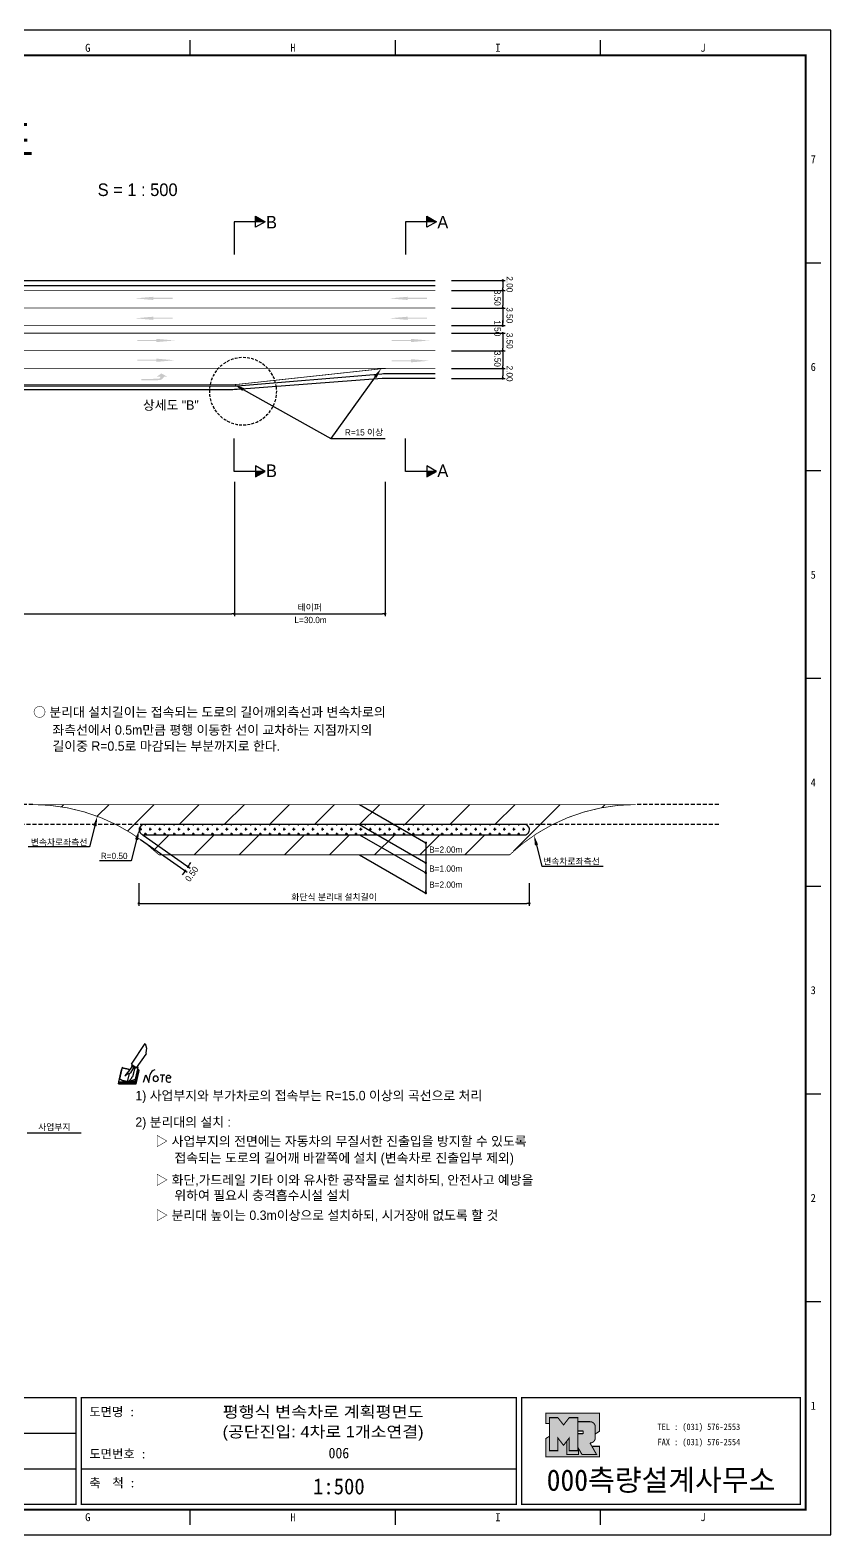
# Model space of a CAD drawing. Header units: millimetres. Extents: x 462 to 886, y -8 to 291.
# Drawn here: x 726.3 to 885.7, y -8.2 to 291.2 of the extents above; entities that cross this region are included whole.
import ezdxf
from ezdxf.enums import TextEntityAlignment as Align

# ---------------------------------------------------------------- set-up
doc = ezdxf.new("R2010")
doc.units = ezdxf.units.MM
doc.header["$LTSCALE"] = 0.25
doc.linetypes.add('HIDDEN', pattern=[9.525, 6.35, -3.175])
for name, color, linetype in [('CC-GSTR-0004', 4, 'Continuous'), ('CM-LANE-0030', 30, 'Continuous'), ('CZ-DIMT-0002', 7, 'Continuous'), ('CZ-LIN1-0007', 7, 'Continuous'), ('CZ-LIN2-0003', 3, 'Continuous'), ('CZ-LINE-0001', 7, 'Continuous'), ('CZ-TEXT-BOX0', 7, 'Continuous'), ('TITLE', 7, 'Continuous')]:
    doc.layers.add(name, color=color, linetype=linetype)
doc.styles.add('돋움', font='')
doc.styles.add('돋음체', font='')
doc.styles.get('돋움').set_extended_font_data('Dotum')
doc.styles.get('돋음체').set_extended_font_data('DotumChe')

# ---------------------------------------------------------------- blocks, each defined once
blk = doc.blocks.new('note')
for p, q in [((0.85, 3.5), (3.53, 7.57)), ((3.53, 7.57), (3.8, 6.64)), ((3.8, 6.64), (3.69, 5.72)), ((1, 3.1), (0.75, 2.77)), ((0.85, 3.5), (1.8, 2.79)), ((1, 3.4), (0.85, 3.21)), ((0.85, 3.21), (1.52, 2.71)), ((1.8, 2.79), (3.74, 5.46)), ((3.69, 5.72), (3.74, 5.46)), ((-1.24, 2.36), (-1.77, 0)), ((-1.77, 0), (1.77, 0)), ((-1.77, 0), (-1.77, -0.3)), ((-1.53, 0.52), (-1.55, 0.54)), ((-1.01, 2.9), (-1.53, 0.52)), ((-1.48, 0.48), (-1.53, 0.52)), ((-1.43, 0.44), (-1.48, 0.48)), ((-1.38, 0.41), (-1.43, 0.44)), ((-1.33, 0.4), (-1.38, 0.41)), ((-1.27, 0.37), (-1.33, 0.4)), ((-1.22, 0.35), (-1.27, 0.37)), ((-1.13, 2.36), (-1.24, 2.36)), ((-1.17, 0.33), (-1.22, 0.35)), ((-1.12, 0.32), (-1.17, 0.33)), ((-1.02, 0.25), (-1.12, 0.32)), ((-0.97, 0.22), (-1.02, 0.25)), ((-1, 2.9), (-1.01, 2.9)), ((-0.98, 2.85), (-1, 2.9)), ((-0.95, 2.8), (-0.98, 2.85)), ((-0.93, 0.21), (-0.97, 0.22)), ((-0.9, 2.75), (-0.95, 2.8)), ((-0.88, 0.19), (-0.93, 0.21)), ((-0.85, 2.72), (-0.9, 2.75)), ((-0.8, 0.18), (-0.88, 0.19)), ((-0.79, 2.69), (-0.85, 2.72)), ((-0.75, 0.17), (-0.8, 0.18)), ((-0.74, 2.68), (-0.79, 2.69)), ((-0.7, 0.16), (-0.75, 0.17)), ((-0.69, 2.65), (-0.74, 2.68)), ((-0.64, 0.15), (-0.7, 0.16)), ((-0.64, 2.65), (-0.69, 2.65)), ((-0.59, 2.63), (-0.64, 2.65)), ((-0.58, 0.14), (-0.64, 0.15)), ((-0.54, 2.62), (-0.59, 2.63)), ((-0.53, 0.13), (-0.58, 0.14)), ((-0.48, 2.61), (-0.54, 2.62)), ((-0.48, 0.12), (-0.53, 0.13)), ((-0.43, 2.61), (-0.48, 2.61)), ((-0.43, 0.11), (-0.48, 0.12)), ((0.75, 2.77), (-0.46, 1.16)), ((0.37, 2.24), (-0.46, 1.16)), ((-0.46, 1.16), (-0.08, 1.47)), ((-0.38, 2.59), (-0.43, 2.61)), ((-0.38, 0.08), (-0.43, 0.11)), ((-0.33, 2.59), (-0.38, 2.59)), ((-0.29, 0.06), (-0.38, 0.08)), ((-0.27, 2.58), (-0.33, 2.59)), ((-0.23, 0.05), (-0.29, 0.06)), ((-0.22, 2.57), (-0.27, 2.58)), ((-0.16, 0.04), (-0.23, 0.05)), ((-0.17, 2.56), (-0.22, 2.57)), ((-0.12, 2.55), (-0.17, 2.56)), ((-0.11, 0.03), (-0.16, 0.04)), ((-0.07, 2.53), (-0.12, 2.55)), ((-0.04, 0.02), (-0.11, 0.03)), ((-0.08, 1.47), (0.72, 1.75)), ((-0.01, 2.51), (-0.07, 2.53)), ((-0.05, -0.3), (-0.05, 0)), ((0, 0), (-0.04, 0.02)), ((0.04, 2.5), (-0.01, 2.51)), ((0.37, 1.63), (0, 0)), ((0, 0), (1.6, 0.53)), ((0, 0), (1.65, 0.18)), ((0, 0.01), (0.06, 0.04)), ((0, -0.3), (0, 0)), ((0.09, 2.48), (0.04, 2.5)), ((0.05, -0.3), (0.05, 0)), ((0.06, 0.04), (0.11, 0.07)), ((0.14, 2.48), (0.09, 2.48)), ((0.11, 0.07), (0.16, 0.09)), ((0.2, 2.47), (0.14, 2.48)), ((0.16, 0.09), (0.21, 0.12)), ((0.26, 2.43), (0.18, 2.46)), ((0.21, 0.12), (0.27, 0.14)), ((0.34, 2.4), (0.26, 2.43)), ((0.27, 0.14), (0.36, 0.19)), ((0.45, 2.37), (0.34, 2.4)), ((0.36, 0.19), (0.41, 0.22)), ((0.41, 0.22), (0.46, 0.27)), ((0.46, 0.27), (0.51, 0.3)), ((0.51, 0.3), (0.56, 0.34)), ((0.56, 0.34), (0.6, 0.4)), ((0.6, 0.4), (0.64, 0.45)), ((0.64, 0.45), (0.67, 0.51)), ((0.67, 0.51), (0.74, 0.58)), ((0.72, 1.75), (1.16, 2.53)), ((0.74, 0.58), (0.79, 0.63)), ((0.79, 0.63), (0.83, 0.68)), ((0.83, 0.68), (0.86, 0.73)), ((0.86, 0.73), (0.89, 0.79)), ((0.89, 0.84), (0.92, 0.89)), ((0.89, 0.79), (0.89, 0.84)), ((0.92, 0.89), (0.96, 0.95)), ((0.96, 0.95), (1.01, 0.97)), ((1.47, 2.74), (1.01, 0.97)), ((1.16, 2.53), (1.37, 2.82)), ((2.13, 2.84), (1.44, 2.63)), ((1.52, 2.71), (1.66, 2.9)), ((1.6, 0.53), (2.13, 2.84)), ((1.65, 0.18), (2.19, 2.48)), ((1.77, 0), (2.3, 2.36)), ((1.77, -0.3), (2.3, 2.07)), ((1.77, -0.38), (2.3, 1.99)), ((1.77, -0.44), (2.3, 1.93)), ((1.77, 0), (1.77, -0.3)), ((2.19, 2.48), (2.04, 2.47)), ((2.3, 2.36), (2.16, 2.36)), ((2.3, 2.36), (2.3, 2.07)), ((3.21, -0.08), (3.68, 1.4)), ((3.68, 1.4), (4.26, -0.14)), ((4.26, -0.14), (4.56, 1.44)), ((6.55, 1.34), (7.46, 1.34)), ((7.01, 1.34), (6.87, -0.11)), ((7.71, 0.77), (7.71, 0.55)), ((7.71, 0.77), (8.67, 0.77)), ((-1.77, -0.3), (1.77, -0.3)), ((-1.77, -0.43), (-1.77, -0.3)), ((-1.77, -0.37), (1.77, -0.37)), ((-1.77, -0.43), (1.77, -0.43))]:
    blk.add_line(p, q)
for centre, major_axis, start_param, end_param in [((0.4, 2.31), (0.0702, 0.0702), 3.283946, 6.425539), ((5.68, 1.23), (-0.806, 0.806), -0.591174, 0.597824), ((5.66, 0.58), (-0.378, 0.378), 3.926991, 10.210176), ((8.3, 0.49), (0.422, 0.422), 2.265602, 4.634911), ((8.19, 0.77), (-0.342, 0.342), 3.926991, 7.068583)]:
    blk.add_ellipse(centre, major_axis=major_axis, ratio=1, start_param=start_param, end_param=end_param)
blk = doc.blocks.new('_Dot')
at = {"color": 0, "linetype": 'ByBlock', "lineweight": -2}
blk.add_line((-0.5, 0), (-1, 0), dxfattribs=at)
at = {"color": 0, "linetype": 'ByBlock', "const_width": 0.5}
blk.add_lwpolyline([(-0.25, 0, 1), (0.25, 0, 1)], format="xyb", close=True, dxfattribs=at)

msp = doc.modelspace()

# ---------------------------------------------------------------- hatches: boundary and pattern name
at = {"layer": 'CM-LANE-0030'}
h = msp.add_hatch(dxfattribs=at)
h.set_pattern_fill('ANSI31', color=30, scale=2, style=0)
h.set_pattern_definition([(45, (-553.058, 593.235), (-4.490128, 4.490128), [])])
h.paths.add_polyline_path([(821.73, 127.13, -0.191871), (846.83, 137.13), (726.83, 137.13, -0.191871), (751.93, 127.13)])
h.paths.add_polyline_path([(748.65, 131.13, 0.002096), (748.39, 131.31, -0.732581), (748.97, 133.13), (824.7, 133.13, -0.732581), (825.27, 131.31, 0.002096), (825.01, 131.13)], flags=16)
at = {"layer": 'CZ-LIN1-0007'}
for points in [[(750.82, 238.15), (750.82, 237.94), (754.64, 237.94), (754.64, 237.72), (750.82, 237.72), (750.82, 237.51), (747.17, 237.83)], [(801.46, 238.15), (801.46, 237.94), (805.29, 237.94), (805.29, 237.72), (801.46, 237.72), (801.46, 237.51), (797.81, 237.83)], [(750.82, 234.19), (750.82, 233.98), (754.64, 233.98), (754.64, 233.77), (750.82, 233.77), (750.82, 233.55), (747.17, 233.87)], [(801.46, 234.19), (801.46, 233.98), (805.29, 233.98), (805.29, 233.77), (801.46, 233.77), (801.46, 233.55), (797.81, 233.87)], [(751.42, 229.78), (751.42, 229.56), (747.6, 229.56), (747.6, 229.35), (751.42, 229.35), (751.42, 229.13), (755.07, 229.45)], [(802.07, 229.78), (802.07, 229.56), (798.24, 229.56), (798.24, 229.35), (802.07, 229.35), (802.07, 229.13), (805.72, 229.45)], [(751.42, 225.84), (751.42, 225.63), (747.6, 225.63), (747.6, 225.41), (751.42, 225.41), (751.42, 225.2), (755.07, 225.52)], [(802.07, 225.74), (802.07, 225.53), (798.24, 225.53), (798.24, 225.31), (802.07, 225.31), (802.07, 225.1), (805.72, 225.42)], [(751.93, 221.56, 0.267976), (752.96, 222.25), (753.59, 222.24), (752.42, 222.9), (751.48, 222.25), (752.17, 222.25, -0.504994), (751.86, 221.83), (748.4, 221.81), (748.4, 221.54)]]:
    msp.add_hatch(color=256, dxfattribs=at).paths.add_polyline_path(points)
at = {"layer": 'CZ-LIN2-0003'}
h = msp.add_hatch(dxfattribs=at)
h.set_pattern_fill('CROSS', color=256, scale=0.15, style=0)
h.set_pattern_definition([(0, (-553.058, 593.2353), (0.9525, 0.9525), [0.47625, -1.42875]), (90, (-552.8198, 592.9972), (-0.9525, 0.9525), [0.47625, -1.42875])])
h.paths.add_polyline_path([(748.97, 133.13, 0.732581), (748.39, 131.31, -0.002096), (748.65, 131.13), (825.01, 131.13, -0.002096), (825.27, 131.31, 0.732581), (824.7, 133.13)])
at = {"layer": 'CZ-LINE-0001'}
for points in [[(771.16, 254.17), (771.16, 253.08), (773.07, 253.08)], [(805.27, 254.17), (805.27, 253.08), (807.17, 253.08)], [(773.07, 203.41), (771.16, 203.41), (771.16, 202.31)], [(807.17, 203.41), (805.27, 203.41), (805.27, 202.31)]]:
    msp.add_hatch(color=256, dxfattribs=at).paths.add_polyline_path(points)
at = {"layer": 'TITLE', "ltscale": 150}
h = msp.add_hatch(color=8, dxfattribs=at)
edge = h.paths.add_edge_path()
edge.add_line((839.6, 16.06), (828.93, 16.06))
edge.add_line((828.93, 16.06), (828.93, 13.98))
edge.add_line((828.93, 13.98), (829.64, 13.98))
edge.add_line((829.64, 13.98), (829.64, 15.15))
edge.add_line((829.64, 15.15), (831.33, 15.15))
edge.add_line((831.33, 15.15), (832.46, 13.7))
edge.add_line((832.46, 13.7), (833.59, 15.15))
edge.add_line((833.59, 15.15), (835.28, 15.15))
edge.add_line((835.28, 15.15), (835.28, 14.35))
edge.add_line((835.28, 14.35), (837.72, 14.35))
edge.add_arc((837.72, 13.29), 1.07, 0, 90, ccw=False)
edge.add_line((838.78, 13.29), (838.78, 11.92))
edge.add_line((838.78, 11.92), (839.6, 12.43))
edge.add_line((839.6, 12.43), (839.6, 16.06))
h.paths.add_polyline_path([(833.14, 10.53), (832.46, 9.65), (831.33, 11.11), (831.33, 8.59), (829.64, 8.59), (829.64, 11.44), (828.93, 11), (828.93, 7.37), (839.6, 7.37), (839.6, 9.45), (838.1, 9.45), (839.05, 7.8), (836.15, 7.8), (835.45, 9.01), (835.45, 7.8), (833.14, 7.8)])
msp.add_hatch(color=5, dxfattribs=at).paths.add_polyline_path([(835.28, 15.15), (833.59, 15.15), (832.46, 13.7), (831.33, 15.15), (829.64, 15.15), (829.64, 8.59), (831.33, 8.59), (831.33, 11.11), (832.46, 9.65), (833.59, 11.11), (833.59, 8.59), (835.28, 8.59)])
h = msp.add_hatch(color=161, dxfattribs=at)
edge = h.paths.add_edge_path()
edge.add_arc((837.72, 13.29), 1.07, 360, 450)
edge.add_line((837.72, 14.35), (835.28, 14.35))
edge.add_line((835.28, 14.35), (835.28, 12.5))
edge.add_line((835.28, 12.5), (836.27, 12.5))
edge.add_arc((836.27, 12.39), 0.113, 0, 90, ccw=False)
edge.add_line((836.39, 12.39), (836.39, 12.08))
edge.add_arc((836.27, 12.08), 0.113, 270, 360, ccw=False)
edge.add_line((836.27, 11.97), (835.28, 11.97))
edge.add_line((835.28, 11.97), (835.28, 8.59))
edge.add_line((835.28, 8.59), (833.59, 8.59))
edge.add_line((833.59, 8.59), (833.59, 11.11))
edge.add_line((833.59, 11.11), (833.14, 10.53))
edge.add_line((833.14, 10.53), (833.14, 7.8))
edge.add_line((833.14, 7.8), (835.45, 7.8))
edge.add_line((835.45, 7.8), (835.45, 9.01))
edge.add_line((835.45, 9.01), (836.15, 7.8))
edge.add_line((836.15, 7.8), (839.05, 7.8))
edge.add_line((839.05, 7.8), (837.72, 10.11))
edge.add_arc((837.72, 11.18), 1.07, 270, 360)
edge.add_line((838.78, 11.18), (838.78, 13.29))

# ---------------------------------------------------------------- linework, layer by layer
at = {"color": 0, "linetype": 'ByBlock', "lineweight": -2}
for p, q in [((820.36, 241.16), (820.36, 240.91)), ((820.36, 239.66), (820.36, 239.91)), ((820.36, 239.16), (820.36, 238.91)), ((820.36, 236.16), (820.36, 236.41)), ((820.36, 235.66), (820.36, 235.41)), ((820.36, 232.66), (820.36, 232.91)), ((820.36, 232.66), (820.36, 232.91)), ((820.36, 230.66), (820.36, 230.41)), ((820.36, 230.66), (820.36, 230.41)), ((820.36, 227.66), (820.36, 227.91)), ((820.36, 227.16), (820.36, 226.91)), ((820.36, 224.16), (820.36, 224.41)), ((820.36, 223.66), (820.36, 223.41)), ((820.36, 222.16), (820.36, 222.41)), ((805.03, 129.28), (805.03, 129.03)), ((756.99, 123.74), (756.85, 123.53)), ((757.86, 124.97), (758, 125.17)), ((805.03, 125.28), (805.03, 125.03)), ((805.03, 123.78), (805.03, 124.03)), ((805.03, 119.78), (805.03, 120.03))]:
    msp.add_line(p, q, dxfattribs=at)
at = {"color": 0, "linetype": 'ByBlock', "const_width": 0.25}
for points in [[(820.36, 241.28, 1), (820.36, 241.53, 1)], [(820.36, 239.28, 1), (820.36, 239.53, 1)], [(820.36, 239.53, 1), (820.36, 239.28, 1)], [(820.36, 235.78, 1), (820.36, 236.03, 1)], [(820.36, 236.03, 1), (820.36, 235.78, 1)], [(820.36, 232.53, 1), (820.36, 232.28, 1)], [(820.36, 232.53, 1), (820.36, 232.28, 1)], [(820.36, 230.78, 1), (820.36, 231.03, 1)], [(820.36, 230.78, 1), (820.36, 231.03, 1)], [(820.36, 227.28, 1), (820.36, 227.53, 1)], [(820.36, 227.53, 1), (820.36, 227.28, 1)], [(820.36, 224.03, 1), (820.36, 223.78, 1)], [(820.36, 223.78, 1), (820.36, 224.03, 1)], [(820.36, 222.03, 1), (820.36, 221.78, 1)], [(805.03, 129.4, 1), (805.03, 129.65, 1)], [(805.03, 125.4, 1), (805.03, 125.65, 1)], [(757.07, 123.84, 1), (757.21, 124.04, 1)], [(757.78, 124.86, 1), (757.64, 124.66, 1)], [(805.03, 123.65, 1), (805.03, 123.4, 1)], [(805.03, 119.65, 1), (805.03, 119.4, 1)]]:
    msp.add_lwpolyline(points, format="xyb", close=True, dxfattribs=at)
at = {"layer": 'CC-GSTR-0004'}
for p, q in [((546.94, 241.41), (806.94, 241.41)), ((546.94, 240.41), (806.94, 240.41))]:
    msp.add_line(p, q, dxfattribs=at)
for points in [[(662.19, 205.66, -0.414214), (676.94, 220.41), (766.32, 220.41), (766.32, 220.41, 0.020788), (767.56, 220.46), (767.56, 220.46), (796.32, 222.85), (796.32, 222.85, -0.020788), (797.57, 222.91), (806.94, 222.91)], [(806.94, 221.91), (797.5, 221.91, 0.018717), (796.38, 221.86), (767.5, 219.7, -0.018717), (766.38, 219.66), (676.94, 219.66, 0.414214), (662.94, 205.66)]]:
    msp.add_lwpolyline(points, format="xyb", dxfattribs=at)
at = {"layer": 'CM-LANE-0030', "color": 30, "const_width": 0.15}
for points in [[(546.94, 232.41), (806.94, 232.41)], [(546.94, 230.91), (806.94, 230.91)]]:
    msp.add_lwpolyline(points, dxfattribs=at)
msp.add_lwpolyline([(726.83, 137.13), (846.83, 137.13, 0.191871), (821.73, 127.13), (751.93, 127.13, 0.191871)], format="xyb", close=True, dxfattribs=at)
at = {"layer": 'CZ-LIN1-0007', "const_width": 0.15}
for points in [[(546.94, 239.41), (806.94, 239.41)], [(676.94, 223.91), (736.94, 223.91)]]:
    msp.add_lwpolyline(points, dxfattribs=at)
at = {"layer": 'CZ-LIN1-0007', "linetype": 'HIDDEN', "const_width": 0.15}
for points in [[(546.94, 235.91), (806.94, 235.91)], [(546.94, 227.41), (806.94, 227.41)], [(736.94, 223.91), (796.94, 223.91)]]:
    msp.add_lwpolyline(points, dxfattribs=at)
at = {"layer": 'CZ-LIN1-0007', "const_width": 0.15}
msp.add_lwpolyline([(806.94, 223.91), (797.75, 223.91, 0.026985), (796.14, 223.82), (796.14, 223.82), (767.75, 220.74, -0.026985), (766.13, 220.66), (676.94, 220.66, 0.414214), (661.94, 205.66)], format="xyb", dxfattribs=at)
at = {"layer": 'CZ-LIN2-0003'}
msp.add_lwpolyline([(825.01, 131.13, -0.002096), (825.27, 131.31, 0.732581), (824.7, 133.13), (748.97, 133.13, 0.732581), (748.39, 131.31, -0.002096), (748.65, 131.13)], format="xyb", close=True, dxfattribs=at)
at = {"layer": 'CZ-LINE-0001'}
for p, q in [((773.07, 253.08), (766.92, 253.08)), ((766.92, 253.08), (766.92, 246.53)), ((771.16, 251.98), (771.16, 254.17)), ((771.16, 254.17), (773.07, 253.08)), ((773.07, 253.08), (771.16, 251.98)), ((807.17, 253.08), (801.03, 253.08)), ((801.03, 253.08), (801.03, 246.53)), ((805.27, 251.98), (805.27, 254.17)), ((805.27, 254.17), (807.17, 253.08)), ((807.17, 253.08), (805.27, 251.98)), ((810.13, 241.41), (820.86, 241.41)), ((820.36, 240.91), (820.36, 239.91)), ((810.13, 239.41), (820.86, 239.41)), ((810.13, 239.41), (820.86, 239.41)), ((820.36, 238.91), (820.36, 236.41)), ((810.13, 235.91), (820.86, 235.91)), ((810.13, 235.91), (820.86, 235.91)), ((820.36, 235.41), (820.36, 232.91)), ((810.13, 232.41), (820.86, 232.41)), ((810.13, 232.41), (820.86, 232.41)), ((810.13, 230.91), (820.86, 230.91)), ((810.13, 230.91), (820.86, 230.91)), ((820.36, 232.91), (820.36, 233.41)), ((820.36, 230.41), (820.36, 229.91)), ((820.36, 230.41), (820.36, 227.91)), ((810.13, 227.41), (820.86, 227.41)), ((810.13, 227.41), (820.86, 227.41)), ((820.36, 226.91), (820.36, 224.41)), ((810.13, 223.91), (820.86, 223.91)), ((810.13, 223.91), (820.86, 223.91)), ((810.13, 221.91), (820.86, 221.91)), ((820.36, 223.41), (820.36, 222.41)), ((766.92, 203.41), (766.92, 209.95)), ((786.16, 209.93), (796.94, 209.93)), ((801.03, 203.41), (801.03, 209.95)), ((773.07, 203.41), (771.16, 204.5)), ((771.16, 204.5), (771.16, 202.31)), ((807.17, 203.41), (805.27, 204.5)), ((805.27, 204.5), (805.27, 202.31)), ((773.07, 203.41), (766.92, 203.41)), ((766.94, 201.36), (766.94, 174.58)), ((766.94, 201.36), (766.94, 174.58)), ((771.16, 202.31), (773.07, 203.41)), ((796.94, 201.36), (796.94, 174.58)), ((807.17, 203.41), (801.03, 203.41)), ((805.27, 202.31), (807.17, 203.41)), ((677.44, 175.08), (766.44, 175.08)), ((767.44, 175.08), (796.44, 175.08)), ((791.87, 137.13), (805.03, 129.53)), ((791.87, 133.13), (805.03, 125.53)), ((748.23, 130.2), (757.55, 123.66)), ((748.8, 131.02), (758.12, 124.47)), ((791.87, 131.13), (805.03, 123.53)), ((805.03, 129.53), (805.03, 119.53)), ((791.87, 127.13), (805.03, 119.53)), ((756.85, 123.53), (756.56, 123.12)), ((758, 125.17), (758.29, 125.58)), ((747.91, 121.5), (747.91, 116.97)), ((825.65, 121.5), (825.65, 116.97)), ((748.41, 117.47), (825.15, 117.47)), ((725.72, 71.82), (736.44, 71.82))]:
    msp.add_line(p, q, dxfattribs=at)
at = {"layer": 'CZ-LINE-0001', "linetype": 'HIDDEN', "ltscale": 0.35}
msp.add_line((775.31, 220.13), (775.31, 220.14), dxfattribs=at)
at = {"layer": 'CZ-LINE-0001', "linetype": 'HIDDEN', "ltscale": 0.5}
for p, q in [((726.83, 137.13), (710.31, 137.13)), ((863.36, 137.13), (846.83, 137.13)), ((748.97, 133.13), (710.31, 133.13)), ((863.36, 133.13), (824.7, 133.13))]:
    msp.add_line(p, q, dxfattribs=at)
at = {"layer": 'CZ-LINE-0001'}
for points in [[(794.97, 222.19), (786.16, 209.93)], [(768.69, 219.7), (786.16, 209.93)], [(739.17, 132.87), (738.12, 128.69), (725.89, 128.69)], [(747.48, 130.14), (746.43, 125.96), (740.09, 125.96)]]:
    msp.add_lwpolyline(points, dxfattribs=at)
at = {"layer": 'CZ-LINE-0001', "extrusion": (0, 0, -1)}
msp.add_lwpolyline([(-827.08, 129.06), (-828.13, 124.88), (-840.36, 124.88)], dxfattribs=at)
at = {"layer": 'CZ-LINE-0001', "linetype": 'HIDDEN', "ltscale": 0.35}
msp.add_arc((768.66, 219.35), 6.7, 6.7667, 6.749, dxfattribs=at)
at = {"layer": 'CZ-LINE-0001'}
for points in [[(794.7, 222.39), (796.14, 223.82), (795.24, 222)], [(768.52, 219.41), (766.94, 220.68), (768.85, 219.99)], [(738.85, 132.95), (739.66, 134.81), (739.49, 132.78)], [(747.16, 130.23), (747.97, 132.08), (747.8, 130.06)]]:
    msp.add_solid(points, dxfattribs=at)
at = {"layer": 'CZ-LINE-0001', "extrusion": (0, 0, -1)}
msp.add_solid([(-827.4, 129.15), (-826.59, 131), (-826.76, 128.98)], dxfattribs=at)
at = {"layer": 'TITLE', "color": 7, "linetype": 'Continuous'}
for p, q in [((758.17, 286.16), (758.17, 289.19)), ((799, 286.16), (799, 289.19)), ((839.82, 286.16), (839.82, 289.19)), ((883.67, 244.84), (880.65, 244.84)), ((883.67, 203.51), (880.65, 203.51)), ((883.67, 162.18), (880.65, 162.18)), ((883.67, 120.85), (880.65, 120.85)), ((883.67, 79.52), (880.65, 79.52)), ((883.67, 38.19), (880.65, 38.19)), ((758.17, -6.16), (758.17, -3.14)), ((799, -6.16), (799, -3.14)), ((839.82, -6.16), (839.82, -3.14))]:
    msp.add_line(p, q, dxfattribs=at)
at = {"layer": 'TITLE', "ltscale": 150}
for p, q in [((648.8, 12.07), (735.41, 12.07)), ((648.8, 5), (735.41, 5)), ((736.47, 5), (823.08, 5))]:
    msp.add_line(p, q, dxfattribs=at)
at = {"layer": 'TITLE'}
msp.add_line((880.76, -3.14), (471.9, -3.14), dxfattribs=at)
msp.add_lwpolyline([(462.32, -8.17), (885.68, -8.17), (885.68, 291.2), (462.32, 291.2)], close=True, dxfattribs=at)
at = {"layer": 'TITLE', "linetype": 'Continuous', "const_width": 0.403}
msp.add_lwpolyline([(472.4, -3.14), (472.4, 286.16), (880.65, 286.16), (880.65, -3.14)], close=True, dxfattribs=at)
at = {"layer": 'TITLE', "ltscale": 150}
for points, const_width in [([(735.41, -2.08), (648.8, -2.08), (648.8, 19.14), (735.41, 19.14)], 0.265), ([(736.47, 19.14), (823.08, 19.14), (823.08, -2.08), (736.47, -2.08)], 0.265), ([(879.58, 19.14), (879.58, -2.08), (824.14, -2.08), (824.14, 19.14), (879.58, 19.14)], 0.265), ([(835.28, 15.15), (833.59, 15.15), (832.46, 13.7), (831.33, 15.15), (829.64, 15.15), (829.64, 8.59), (831.33, 8.59), (831.33, 11.11), (832.46, 9.65), (833.59, 11.11), (833.59, 8.59), (835.28, 8.59)], 0.212), ([(833.14, 10.53), (832.46, 9.65), (831.33, 11.11), (831.33, 8.59), (829.64, 8.59), (829.64, 11.44), (828.93, 11), (828.93, 7.37), (839.6, 7.37), (839.6, 9.45), (838.1, 9.45), (839.05, 7.8), (836.15, 7.8), (835.45, 9.01), (835.45, 7.8), (833.14, 7.8)], 0.212)]:
    msp.add_lwpolyline(points, close=True, dxfattribs=dict(at, const_width=const_width))
at = {"layer": 'TITLE', "ltscale": 150, "const_width": 0.212}
for points in [[(839.6, 16.06), (828.93, 16.06), (828.93, 13.98), (829.64, 13.98), (829.64, 15.15), (831.33, 15.15), (832.46, 13.7), (833.59, 15.15), (835.28, 15.15), (835.28, 14.35), (837.72, 14.35, -0.414214), (838.78, 13.29), (838.78, 11.92), (839.6, 12.43)], [(838.78, 13.29, 0.414214), (837.72, 14.35), (835.28, 14.35), (835.28, 12.5), (836.27, 12.5, -0.414214), (836.39, 12.39), (836.39, 12.08, -0.414214), (836.27, 11.97), (835.28, 11.97), (835.28, 8.59), (833.59, 8.59), (833.59, 11.11), (833.14, 10.53), (833.14, 7.8), (835.45, 7.8), (835.45, 9.01), (836.15, 7.8), (839.05, 7.8), (837.72, 10.11, 0.414214), (838.78, 11.18)]]:
    msp.add_lwpolyline(points, format="xyb", close=True, dxfattribs=at)

# ---------------------------------------------------------------- block references
at = {"layer": 'CZ-LINE-0001', "xscale": 0.5, "yscale": 0.5, "zscale": 0.5}
for p in [(766.94, 175.08), (796.94, 175.08), (825.65, 117.47)]:
    msp.add_blockref('_Dot', p, dxfattribs=at)
at = {"layer": 'CZ-LINE-0001', "xscale": 0.5, "yscale": 0.5, "zscale": 0.5, "rotation": 180}
for p in [(766.94, 175.08), (747.91, 117.47)]:
    msp.add_blockref('_Dot', p, dxfattribs=at)
at = {"layer": 'CZ-TEXT-BOX0'}
msp.add_blockref('note', (745.63, 81.99), dxfattribs=at)

# ---------------------------------------------------------------- texts
at = {"layer": 'CZ-DIMT-0002', "style": '돋움'}
for s, height, p in [('B', 2.5, (774.32, 252.99)), ('A', 2.5, (808.43, 252.99)), ('상세도 "B"', 1.875, (754.29, 216.6)), ('R=15 이상', 1.25, (792.75, 211.18)), ('B', 2.5, (774.32, 203.54)), ('A', 2.5, (808.43, 203.54)), ('L=30.0m', 1.25, (782.11, 173.85))]:
    msp.add_text(s, height=height, dxfattribs=at).set_placement(p, align=Align.MIDDLE_CENTER)
for s, p in [('2.00', (821.11, 242.22)), ('3.50', (818.68, 239.53)), ('3.50', (821.11, 236.06)), ('1.50', (818.68, 233.47)), ('3.50', (821.11, 230.99)), ('3.50', (818.68, 227.38)), ('2.00', (821.11, 224.46))]:
    msp.add_text(s, height=1.25, rotation=270, dxfattribs=at).set_placement(p)
for s, p in [('○ 분리대 설치길이는 접속되는 도로의 길어깨외측선과 변속차로의', (726.88, 155.53)), ('좌측선에서 0.5m만큼 평행 이동한 선이 교차하는 지점까지의', (730.73, 151.97)), ('길이중 R=0.5로 마감되는 부분까지로 한다.', (730.73, 148.77)), ('1) 사업부지와 부가차로의 접속부는 R=15.0 이상의 곡선으로 처리', (747.23, 79.23)), ('2) 분리대의 설치 :', (747.23, 73.96)), ('▷ 사업부지의 전면에는 자동차의 무질서한 진출입을 방지할 수 있도록', (751.21, 70.16)), ('접속되는 도로의 길어깨 바깥쪽에 설치 (변속차로 진출입부 제외)', (755, 66.84)), ('▷ 화단,가드레일 기타 이와 유사한 공작물로 설치하되, 안전사고 예방을', (751.21, 62.44)), ('위하여 필요시 충격흡수시설 설치', (755, 59.37)), ('▷ 분리대 높이는 0.3m이상으로 설치하되, 시거장애 없도록 할 것', (751.21, 55.42))]:
    msp.add_text(s, height=1.875, dxfattribs=at).set_placement(p, align=Align.MIDDLE_LEFT)
for s, p in [('변속차로좌측선', (726.42, 129)), ('B=2.00m', (805.73, 127.54)), ('R=0.50', (740.36, 126.28)), ('변속차로좌측선', (828.41, 125.2)), ('B=1.00m', (805.73, 123.76)), ('B=2.00m', (805.73, 120.57)), ('사업부지', (727.88, 72.35))]:
    msp.add_text(s, height=1.25, dxfattribs=at).set_placement(p)
at = {"layer": 'CZ-LINE-0001', "char_height": 1.25, "attachment_point": 5, "style": '돋움'}
for s, insert in [('\\A1;테이퍼', (781.94, 176.28)), ('\\A1;화단식 분리대 설치길이', (786.78, 118.66))]:
    msp.add_mtext(s, dxfattribs=dict(at, insert=insert))
at = {"layer": 'CZ-TEXT-BOX0', "color": 0, "style": '돋움'}
msp.add_text('0.50', height=1.25, rotation=54.9032, dxfattribs=at).set_placement((758.05, 121.65))
at = {"layer": 'CZ-TEXT-BOX0', "style": '돋움'}
for s, width, p, p2 in [('평행식 변속차로 계획평면도', 1.010039, (764.6, 15.18), (804.6, 15.18)), ('(공단진입: 4차로 1개소연결)', 0.990042, (764.6, 11.23), (804.6, 11.23))]:
    msp.add_text(s, height=2.25, dxfattribs=dict(at, width=width)).set_placement(p, p2, align=Align.FIT)
at = {"layer": 'TITLE', "color": 3, "linetype": 'Continuous', "style": '돋음체'}
for s, p in [('G', (737.76, 287.68)), ('H', (778.58, 287.68)), ('I', (819.41, 287.68)), ('J', (860.23, 287.68)), ('7', (882.16, 265.51)), ('6', (882.16, 224.18)), ('5', (882.16, 182.85)), ('4', (882.16, 141.52)), ('3', (882.16, 100.19)), ('2', (882.16, 58.86)), ('1', (882.16, 17.53)), ('G', (737.76, -4.65)), ('H', (778.58, -4.65)), ('I', (819.41, -4.65)), ('J', (860.23, -4.65))]:
    msp.add_text(s, height=1.59, dxfattribs=at).set_placement(p, align=Align.MIDDLE)
at = {"layer": 'TITLE', "style": '돋움'}
msp.add_text('평행식 변속차로 계획평면도', height=6.5, dxfattribs=at).set_placement((675.74, 269.29), align=Align.MIDDLE_CENTER)
msp.add_text('S = 1 : 500', height=2.5, dxfattribs=at).set_placement((739.73, 259.44), align=Align.MIDDLE_LEFT)
at = {"layer": 'TITLE', "style": '돋음체'}
for s, p in [('도면명 :', (738.06, 15.43)), ('도면번호 :', (738.06, 7.04)), ('축  척 :', (738.06, 1.28))]:
    msp.add_text(s, height=1.804, dxfattribs=at).set_placement(p)
at = {"layer": 'TITLE', "color": 180, "style": '돋음체'}
for s, p in [('TEL : (031) 576-2553', (851.17, 12.7)), ('FAX : (031) 576-2554', (851.17, 9.67))]:
    msp.add_text(s, height=1.2733, dxfattribs=at).set_placement(p)
at = {"layer": 'TITLE', "linetype": 'Continuous', "style": '돋음체'}
for s, height, p in [('006', 2.122, (787.74, 8.1)), ('1:500', 3.183, (787.74, 1.46))]:
    msp.add_text(s, height=height, dxfattribs=at).set_placement(p, align=Align.MIDDLE)
at = {"layer": 'TITLE', "color": 180, "style": '돋음체'}
msp.add_text('000측량설계사무소', height=4.244, dxfattribs=at).set_placement((851.86, 0.61), align=Align.CENTER)

doc.saveas('drawing.dxf')
